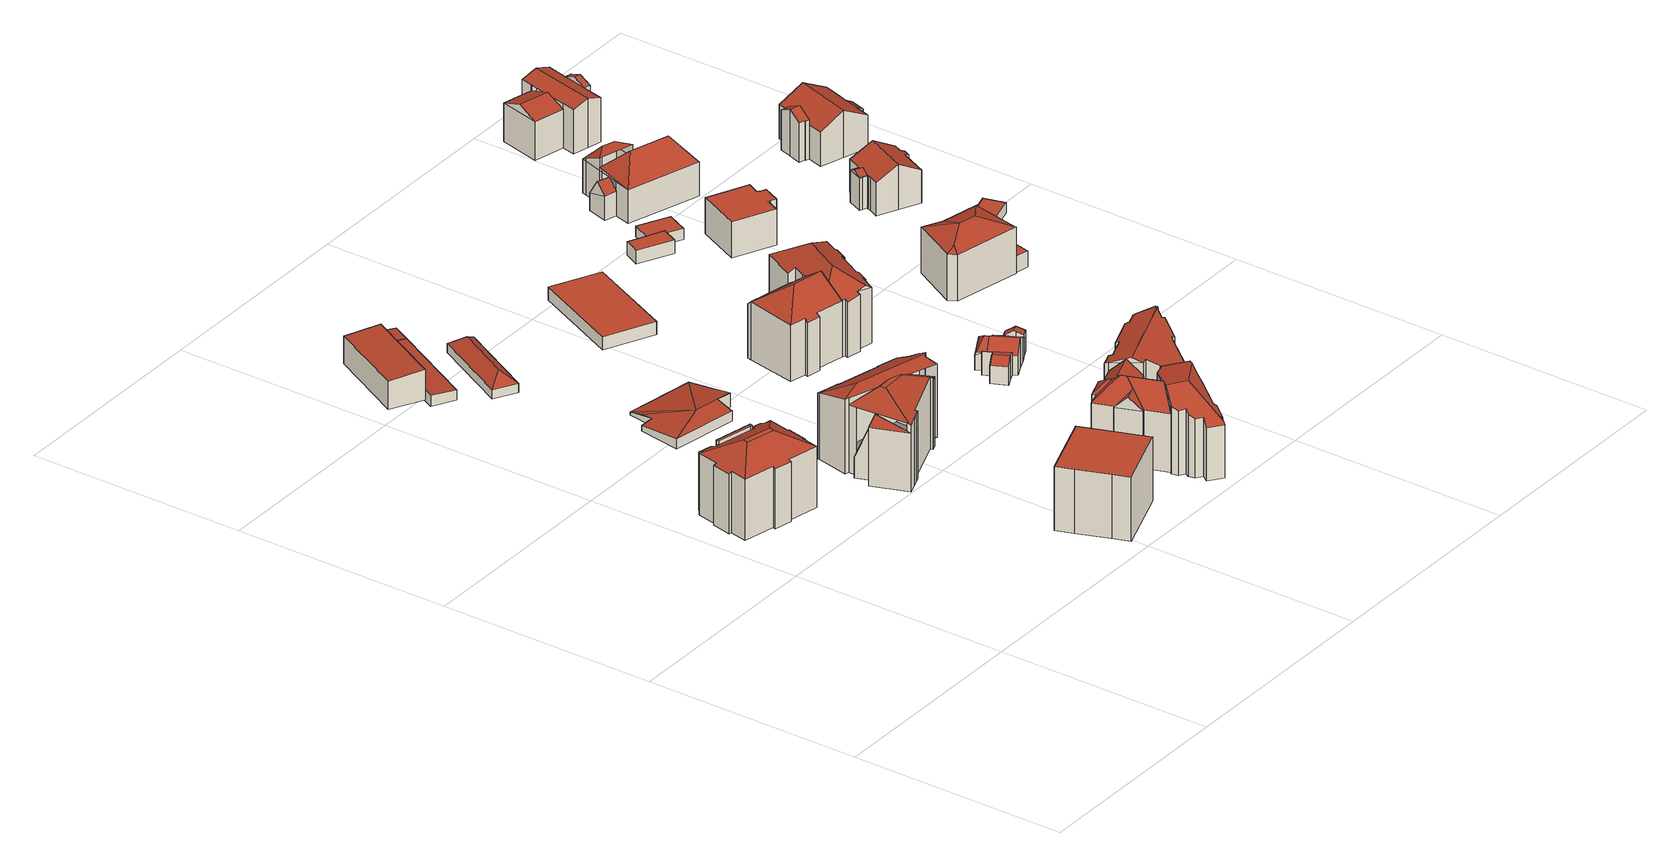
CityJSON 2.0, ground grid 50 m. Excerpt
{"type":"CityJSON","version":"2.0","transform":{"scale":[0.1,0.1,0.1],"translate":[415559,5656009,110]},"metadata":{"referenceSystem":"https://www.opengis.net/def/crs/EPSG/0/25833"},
"CityObjects":{
"building1":{"type":"Building","attributes":{"Gemeindeschluessel":14612000,"Geometrietyp2DReferenz":"3000","function":"31001_9998","roofType":"9999"},"children":["building1-1","building1-2"]},
"building1-1":{"type":"BuildingPart","attributes":{"Dachtyp_tdc":"tdcCutTentRoof","Dachneigung":28.13,"QualitaetDacherkennung":65,"Geometrietyp2DReferenz":"3000","measuredHeight":17.48,"roofType":"9999"},"parents":["building1"],"geometry":[{"type":"MultiSurface","lod":"2","boundaries":[[[0,1,2,3]],[[1,4,5,2]],[[4,6,7,5]],[[6,8,9,7]],[[8,10,11,9]],[[10,12,13,11]],[[12,14,15,13]],[[14,16,17,15]],[[16,18,19,17]],[[18,20,21,19]],[[20,22,23,21]],[[22,24,25,23]],[[24,26,27,25]],[[26,28,29,27]],[[28,30,31,29]],[[30,32,33,31]],[[32,34,35,33]],[[34,36,35]],[[37,38,39,40]],[[38,41,42,39]],[[41,43,44,42]],[[43,45,46,44]],[[45,47,48,46]],[[47,49,50,48]],[[49,51,52,50]],[[51,0,3,52]],[[14,12,10,8,6,4,53,54]],[[24,22,20,18,16,14,54,55]],[[47,45,43,41,38,37,36,34,32,30,28,26,24,55,56]],[[4,1,0,51,49,47,56,53]],[[56,55,54,53]],[[3,2,5,7,9,11,13,15,17,19,21,23,25,27,29,31,33,35,40,39,42,44,46,48,50,52]]],"semantics":{"surfaces":[{"type":"WallSurface"},{"type":"RoofSurface"},{"type":"GroundSurface"}],"values":[0,0,0,0,0,0,0,0,0,0,0,0,0,0,0,0,0,0,0,0,0,0,0,0,0,0,1,1,1,1,1,2]}}]},
"building1-2":{"type":"BuildingPart","attributes":{"Dachtyp_tdc":"tdcPolyFlatRoof","Dachneigung":0,"QualitaetDacherkennung":35,"Geometrietyp2DReferenz":"3000","measuredHeight":15.03,"roofType":"1000"},"parents":["building1"],"geometry":[{"type":"MultiSurface","lod":"2","boundaries":[[[57,58,59,35,36]],[[58,60,61,59]],[[60,62,37,40,61]],[[60,58,57,62]],[[40,35,59,61]]],"semantics":{"surfaces":[{"type":"WallSurface"},{"type":"RoofSurface"},{"type":"GroundSurface"}],"values":[0,0,0,1,2]}}]},
"building2":{"type":"Building","attributes":{"Dachtyp_tdc":"tdcPolyFlatRoof","Gemeindeschluessel":14612000,"Dachneigung":0,"QualitaetDacherkennung":63,"Geometrietyp2DReferenz":"3000","measuredHeight":14.71,"function":"31001_9998","roofType":"1000"},"geometry":[{"type":"Solid","lod":"2","boundaries":[[[[63,64,65,66]],[[64,67,68,65]],[[67,69,70,68]],[[69,71,72,70]],[[71,73,74,72]],[[73,63,66,74]],[[73,71,69,67,64,63]],[[66,65,68,70,72,74]]]],"semantics":{"surfaces":[{"type":"WallSurface"},{"type":"RoofSurface"},{"type":"GroundSurface"}],"values":[[0,0,0,0,0,0,1,2]]}}]},
"building3":{"type":"Building","attributes":{"Dachtyp_tdc":"tdcPolyFlatRoof","Gemeindeschluessel":14612000,"Dachneigung":4.64,"QualitaetDacherkennung":78,"Geometrietyp2DReferenz":"3000","measuredHeight":7.03,"function":"31001_9998","roofType":"2100"},"geometry":[{"type":"Solid","lod":"2","boundaries":[[[[75,76,77,78]],[[76,79,80,77]],[[79,81,82,80]],[[81,75,78,82]],[[81,79,76,75]],[[78,77,80,82]]]],"semantics":{"surfaces":[{"type":"WallSurface"},{"type":"RoofSurface"},{"type":"GroundSurface"}],"values":[[0,0,0,0,1,2]]}}]},
"building4":{"type":"Building","attributes":{"Dachtyp_tdc":"tdcPolyFlatRoof","Gemeindeschluessel":14612000,"Dachneigung":3.49,"QualitaetDacherkennung":84,"Geometrietyp2DReferenz":"3000","measuredHeight":2.61,"function":"31001_9998","roofType":"2100"},"geometry":[{"type":"Solid","lod":"2","boundaries":[[[[83,84,85,86]],[[84,87,88,85]],[[87,89,90,88]],[[89,91,92,90]],[[91,83,86,92]],[[91,89,87,84,83]],[[86,85,88,90,92]]]],"semantics":{"surfaces":[{"type":"WallSurface"},{"type":"RoofSurface"},{"type":"GroundSurface"}],"values":[[0,0,0,0,0,1,2]]}}]},
"building5":{"type":"Building","attributes":{"Gemeindeschluessel":14612000,"Geometrietyp2DReferenz":"3000","function":"31001_9998","roofType":"9999"},"children":["building5-1","building5-2","building5-3"]},
"building5-1":{"type":"BuildingPart","attributes":{"Dachtyp_tdc":"tdcHipAndGableRoof","Dachneigung":25.7,"QualitaetDacherkennung":37,"Geometrietyp2DReferenz":"3000","measuredHeight":17.81,"roofType":"5000"},"parents":["building5"],"geometry":[{"type":"MultiSurface","lod":"2","boundaries":[[[93,94,95,96]],[[94,97,98,95]],[[97,99,100,98]],[[99,101,102,100]],[[101,103,104,102]],[[103,105,106,104]],[[105,107,108,106]],[[107,109,110,108]],[[109,111,112,110]],[[111,113,114,112]],[[113,115,116,114]],[[117,118,119,120,121]],[[118,122,123,119]],[[122,124,125,123]],[[124,126,127,125]],[[126,93,96,127]],[[122,118,128]],[[118,117,129,130,131,132,115,113,111,128]],[[111,109,107,105,103,101,99,97,94,93,126,124,122,128]],[[96,95,98,100,102,104,106,108,110,112,114,116,133,134,135,120,119,123,125,127]]],"semantics":{"surfaces":[{"type":"WallSurface"},{"type":"RoofSurface"},{"type":"GroundSurface"}],"values":[0,0,0,0,0,0,0,0,0,0,0,0,0,0,0,0,1,1,1,2]}}]},
"building5-2":{"type":"BuildingPart","attributes":{"Dachtyp_tdc":"tdcFreeFormRoof","Dachneigung":15.88,"QualitaetDacherkennung":38,"Geometrietyp2DReferenz":"3000","measuredHeight":17.91,"roofType":"5000"},"parents":["building5"],"geometry":[{"type":"MultiSurface","lod":"2","boundaries":[[[136,137,138,139]],[[137,140,141,138]],[[140,142,143,141]],[[142,144,145,143]],[[144,146,147,148,145]],[[149,150,151]],[[149,121,120,150]],[[152,153,154,133,132]],[[153,155,156,154]],[[155,157,158,156]],[[157,159,160,158]],[[159,136,139,160]],[[121,149,161,162,163]],[[164,129,121,163]],[[152,165,166,155,153]],[[161,146,144,142,140,137,136,159,157,155,166,162]],[[165,164,163,162,166]],[[139,138,141,143,145,148,167,168,150,120,135,134,133,154,156,158,160]]],"semantics":{"surfaces":[{"type":"WallSurface"},{"type":"RoofSurface"},{"type":"GroundSurface"}],"values":[0,0,0,0,0,0,0,0,0,0,0,0,1,1,1,1,1,2]}}]},
"building5-3":{"type":"BuildingPart","attributes":{"Dachtyp_tdc":"tdcFreeFormRoof","Dachneigung":67.94,"QualitaetDacherkennung":27,"Geometrietyp2DReferenz":"3000","measuredHeight":16.02,"roofType":"5000"},"parents":["building5"],"geometry":[{"type":"MultiSurface","lod":"2","boundaries":[[[169,170,171,172]],[[170,151,150,171]],[[147,173,174,148]],[[173,169,172,174]],[[175,151,170,169,173,176]],[[173,147,176]],[[147,177,175,176]],[[172,171,150,168,167,148,174]]],"semantics":{"surfaces":[{"type":"WallSurface"},{"type":"RoofSurface"},{"type":"GroundSurface"}],"values":[0,0,0,0,1,1,1,2]}}]},
"building6":{"type":"Building","attributes":{"Dachtyp_tdc":"tdcFreeFormRoof","Gemeindeschluessel":14612000,"Dachneigung":40.48,"QualitaetDacherkennung":8,"Geometrietyp2DReferenz":"3000","measuredHeight":4.56,"function":"31001_9998","roofType":"5000"},"geometry":[{"type":"Solid","lod":"2","boundaries":[[[[178,179,180,181]],[[179,182,183,180]],[[182,184,185,183]],[[184,178,181,185]],[[186,187,184,182]],[[186,182,179]],[[187,186,179,178]],[[187,178,184]],[[181,180,183,185]]]],"semantics":{"surfaces":[{"type":"WallSurface"},{"type":"RoofSurface"},{"type":"GroundSurface"}],"values":[[0,0,0,0,1,1,1,1,2]]}}]},
"building7":{"type":"Building","attributes":{"Dachtyp_tdc":"tdcFreeFormRoof","Gemeindeschluessel":14612000,"Dachneigung":12.09,"QualitaetDacherkennung":21,"Geometrietyp2DReferenz":"3000","measuredHeight":3.13,"function":"31001_9998","roofType":"5000"},"geometry":[{"type":"Solid","lod":"2","boundaries":[[[[188,189,190,191]],[[189,192,193,190]],[[192,194,195,193]],[[194,196,197,195]],[[196,198,199,197]],[[198,200,201,199]],[[200,202,203,201]],[[204,205,198,196,194]],[[189,188,206,204,194,192]],[[202,204,206]],[[200,204,202]],[[204,200,205]],[[200,198,205]],[[188,202,206]],[[203,191,190,193,195,197,199,201]],[[202,188,191,203]]]],"semantics":{"surfaces":[{"type":"WallSurface"},{"type":"RoofSurface"},{"type":"GroundSurface"}],"values":[[0,0,0,0,0,0,0,1,1,1,1,1,0,0,2,0]]}}]},
"building8":{"type":"Building","attributes":{"Dachtyp_tdc":"tdcPolyFlatRoof","Gemeindeschluessel":14612000,"Dachneigung":4.86,"QualitaetDacherkennung":59,"Geometrietyp2DReferenz":"3000","measuredHeight":2.76,"function":"31001_9998","roofType":"2100"},"geometry":[{"type":"Solid","lod":"2","boundaries":[[[[89,207,88,90]],[[207,208,209,88]],[[208,210,211,209]],[[210,89,90,211]],[[210,208,207,89]],[[90,88,209,211]]]],"semantics":{"surfaces":[{"type":"WallSurface"},{"type":"RoofSurface"},{"type":"GroundSurface"}],"values":[[0,0,0,0,1,2]]}}]},
"building9":{"type":"Building","attributes":{"Dachtyp_tdc":"tdcFreeFormRoof","Gemeindeschluessel":14612000,"Dachneigung":43.49,"QualitaetDacherkennung":19,"Geometrietyp2DReferenz":"3000","measuredHeight":17.95,"function":"31001_9998","roofType":"5000"},"geometry":[{"type":"Solid","lod":"2","boundaries":[[[[212,213,214,215]],[[213,216,217,214]],[[216,218,219,217]],[[218,220,221,219]],[[220,222,223,221]],[[222,224,225,223]],[[224,226,227,225]],[[226,228,229,227]],[[228,230,231,229]],[[230,232,233,231]],[[232,234,235,233]],[[234,236,237,235]],[[236,238,239,237]],[[238,212,215,239]],[[240,241,242,243,244,238,236]],[[245,240,236,234]],[[245,234,232]],[[246,241,240,245,232,230]],[[247,248,249,246,230,228]],[[247,228,226]],[[248,247,226,224]],[[249,248,224,222]],[[250,242,241,246,249,222,220]],[[251,250,220,218]],[[251,218,216]],[[243,242,250,251,216,213]],[[244,243,213,212]],[[244,212,238]],[[215,214,217,219,221,223,225,227,229,231,233,235,237,239]]]],"semantics":{"surfaces":[{"type":"WallSurface"},{"type":"RoofSurface"},{"type":"GroundSurface"}],"values":[[0,0,0,0,0,0,0,0,0,0,0,0,0,0,1,1,0,1,1,1,1,1,1,1,0,1,1,0,2]]}}]},
"building10":{"type":"Building","attributes":{"Dachtyp_tdc":"tdcFreeFormRoof","Gemeindeschluessel":14612000,"Dachneigung":11.47,"QualitaetDacherkennung":17,"Geometrietyp2DReferenz":"3000","measuredHeight":18.25,"function":"31001_9998","roofType":"5000"},"geometry":[{"type":"Solid","lod":"2","boundaries":[[[[252,253,254,255]],[[253,256,257,254]],[[256,258,259,257]],[[258,260,261,259]],[[260,262,263,261]],[[262,264,265,263]],[[264,266,267,265]],[[266,268,269,267]],[[268,270,271,269]],[[270,272,273,271]],[[272,274,275,273]],[[274,276,277,275]],[[276,278,279,277]],[[278,280,281,279]],[[280,282,283,281]],[[282,284,285,283]],[[284,286,287,285]],[[286,252,255,287]],[[276,274,272,270,268,288,289,290,278]],[[288,266,264,262,291,289]],[[280,290,289,291,260,258,256,253,252,286,284,282]],[[268,266,288]],[[280,278,290]],[[262,260,291]],[[255,254,257,259,261,263,265,267,269,271,273,275,277,279,281,283,285,287]]]],"semantics":{"surfaces":[{"type":"WallSurface"},{"type":"RoofSurface"},{"type":"GroundSurface"}],"values":[[0,0,0,0,0,0,0,0,0,0,0,0,0,0,0,0,0,0,1,1,1,0,0,0,2]]}}]},
"building11":{"type":"Building","attributes":{"Gemeindeschluessel":14612000,"Geometrietyp2DReferenz":"3000","function":"31001_9998","roofType":"9999"},"children":["building11-1","building11-2"]},
"building11-1":{"type":"BuildingPart","attributes":{"Dachtyp_tdc":"tdcHipAndGableRoof","Dachneigung":34.66,"QualitaetDacherkennung":76,"Geometrietyp2DReferenz":"3000","measuredHeight":17.18,"roofType":"5000"},"parents":["building11"],"geometry":[{"type":"MultiSurface","lod":"2","boundaries":[[[292,293,294,295]],[[293,296,297,294]],[[296,298,299,297]],[[298,300,301,299]],[[300,302,303,301]],[[302,304,305,303]],[[304,306,307,305]],[[308,309,310,311]],[[309,292,295,310]],[[306,304,312]],[[304,302,300,298,296,293,292,312]],[[292,309,308,306,312]],[[295,294,297,299,301,303,305,307,311,310]]],"semantics":{"surfaces":[{"type":"WallSurface"},{"type":"RoofSurface"},{"type":"GroundSurface"}],"values":[0,0,0,0,0,0,0,0,0,1,1,1,2]}}]},
"building11-2":{"type":"BuildingPart","attributes":{"Dachtyp_tdc":"tdcPolyFlatRoof","Dachneigung":49.04,"QualitaetDacherkennung":37,"Geometrietyp2DReferenz":"3000","measuredHeight":13.51,"roofType":"2100"},"parents":["building11"],"geometry":[{"type":"MultiSurface","lod":"2","boundaries":[[[313,314,315,307,306]],[[314,316,317,315]],[[316,318,319,317]],[[318,320,321,319]],[[320,322,323,321]],[[322,324,308,311,323]],[[322,320,318,316,314,313,324]],[[311,307,315,317,319,321,323]]],"semantics":{"surfaces":[{"type":"WallSurface"},{"type":"RoofSurface"},{"type":"GroundSurface"}],"values":[0,0,0,0,0,0,1,2]}}]},
"building12":{"type":"Building","attributes":{"Dachtyp_tdc":"tdcFreeFormRoof","Gemeindeschluessel":14612000,"Dachneigung":19.96,"QualitaetDacherkennung":12,"Geometrietyp2DReferenz":"3000","measuredHeight":17.32,"function":"31001_9998","roofType":"5000"},"geometry":[{"type":"Solid","lod":"2","boundaries":[[[[325,326,327,328]],[[326,329,330,327]],[[329,331,332,330]],[[331,333,334,332]],[[333,335,336,334]],[[335,337,338,336]],[[337,339,340,338]],[[339,341,342,340]],[[341,343,344,342]],[[343,345,346,344]],[[345,347,348,346]],[[347,349,350,348]],[[349,351,352,350]],[[351,353,354,352]],[[353,355,356,354]],[[355,357,358,356]],[[357,359,360,358]],[[359,361,362,360]],[[361,363,364,362]],[[363,365,366,364]],[[365,367,368,366]],[[367,369,370,368]],[[369,371,372,370]],[[371,373,374,372]],[[373,375,376,374]],[[375,377,378,376]],[[377,379,380,378]],[[379,381,382,380]],[[381,325,328,382]],[[363,361,359,357,355,353,351,349,347,345,343,341,339,337,335,333,331,383]],[[325,381,379,377,375,373,371,369,367,365,363,383,329,326]],[[331,329,383]],[[328,327,330,332,334,336,338,340,342,344,346,348,350,352,354,356,358,360,362,364,366,368,370,372,374,376,378,380,382]]]],"semantics":{"surfaces":[{"type":"WallSurface"},{"type":"RoofSurface"},{"type":"GroundSurface"}],"values":[[0,0,0,0,0,0,0,0,0,0,0,0,0,0,0,0,0,0,0,0,0,0,0,0,0,0,0,0,0,1,1,0,2]]}}]},
"building13":{"type":"Building","attributes":{"Dachtyp_tdc":"tdcPolyFlatRoof","Gemeindeschluessel":14612000,"Dachneigung":0,"QualitaetDacherkennung":0,"Geometrietyp2DReferenz":"3000","BezugspunktDach":"2000","measuredHeight":3,"function":"31001_9998"},"geometry":[{"type":"MultiSurface","lod":"2","boundaries":[[[384,385,386,387]],[[387,386,388,389]],[[386,385,390,388]],[[385,384,391,390]],[[384,387,389,391]],[[389,388,390,391]]],"semantics":{"surfaces":[{"type":"RoofSurface"},{"type":"WallSurface"},{"type":"GroundSurface"}],"values":[0,1,1,1,1,2]}}]},
"building14":{"type":"Building","attributes":{"Gemeindeschluessel":14612000,"Geometrietyp2DReferenz":"3000","function":"31001_9998","roofType":"9999"},"children":["building14-1","building14-2","building14-3","building14-4"]},
"building14-1":{"type":"BuildingPart","attributes":{"Dachtyp_tdc":"tdcGableRoof","Dachneigung":33.92,"QualitaetDacherkennung":51,"Geometrietyp2DReferenz":"3000","measuredHeight":5.59,"roofType":"3100"},"parents":["building14"],"geometry":[{"type":"MultiSurface","lod":"2","boundaries":[[[392,393,394,395,396]],[[393,397,398,394]],[[397,399,400,398]],[[399,401,402,400]],[[401,403,404,402]],[[403,405,406,404]],[[405,407,408,409,406]],[[401,399,397,393]],[[393,392,410,407,405,403,401]],[[409,411,395,394,398,400,402,404,406]]],"semantics":{"surfaces":[{"type":"WallSurface"},{"type":"RoofSurface"},{"type":"GroundSurface"}],"values":[0,0,0,0,0,0,0,1,1,2]}}]},
"building14-2":{"type":"BuildingPart","attributes":{"Dachtyp_tdc":"tdcGableRoof","Dachneigung":28.57,"QualitaetDacherkennung":24,"Geometrietyp2DReferenz":"3000","measuredHeight":6.96,"roofType":"3100"},"parents":["building14"],"geometry":[{"type":"MultiSurface","lod":"2","boundaries":[[[412,413,414,415]],[[413,416,414]],[[417,418,419,420]],[[418,421,422,419]],[[421,423,424,422]],[[423,396,395,424]],[[425,426,427,428,429]],[[426,412,415,427]],[[430,431,396,423,421]],[[421,418,417,432,433,413,412,426,425,430]],[[415,414,434,420,419,422,424,395,411,435,428,427]]],"semantics":{"surfaces":[{"type":"WallSurface"},{"type":"RoofSurface"},{"type":"GroundSurface"}],"values":[0,0,0,0,0,0,0,0,1,1,2]}}]},
"building14-3":{"type":"BuildingPart","attributes":{"Dachtyp_tdc":"tdcGableRoof","Dachneigung":32.47,"QualitaetDacherkennung":53,"Geometrietyp2DReferenz":"3000","measuredHeight":5.59,"roofType":"3100"},"parents":["building14"],"geometry":[{"type":"MultiSurface","lod":"2","boundaries":[[[416,436,437,414]],[[436,438,439,437]],[[438,440,441,439]],[[440,442,443,441]],[[442,444,417,420,443]],[[440,438,436,416,433,445]],[[445,444,442,440]],[[434,414,437,439,441,443,420]]],"semantics":{"surfaces":[{"type":"WallSurface"},{"type":"RoofSurface"},{"type":"GroundSurface"}],"values":[0,0,0,0,0,1,1,2]}}]},
"building14-4":{"type":"BuildingPart","attributes":{"Dachtyp_tdc":"tdcFreeFormRoof","Dachneigung":58.75,"QualitaetDacherkennung":39,"Geometrietyp2DReferenz":"3000","measuredHeight":6.49,"roofType":"5000"},"parents":["building14"],"geometry":[{"type":"MultiSurface","lod":"2","boundaries":[[[446,447,448,449]],[[447,429,428,448]],[[408,450,451,409]],[[450,446,449,451]],[[452,453,447,446]],[[453,452,450,408,454,455,456]],[[429,447,453,456]],[[446,450,452]],[[449,448,428,435,411,409,451]]],"semantics":{"surfaces":[{"type":"WallSurface"},{"type":"RoofSurface"},{"type":"GroundSurface"}],"values":[0,0,0,0,1,1,1,0,2]}}]},
"building15":{"type":"Building","attributes":{"Dachtyp_tdc":"tdcFreeFormRoof","Gemeindeschluessel":14612000,"Dachneigung":34.65,"QualitaetDacherkennung":76,"Geometrietyp2DReferenz":"3000","measuredHeight":17.16,"function":"31001_9998","roofType":"5000"},"geometry":[{"type":"Solid","lod":"2","boundaries":[[[[293,457,310,294]],[[457,458,459,310]],[[458,460,461,459]],[[460,462,463,461]],[[462,464,465,463]],[[464,466,467,465]],[[466,468,469,467]],[[468,470,471,469]],[[470,472,473,471]],[[472,474,475,473]],[[474,476,477,475]],[[476,478,479,477]],[[478,480,481,479]],[[480,482,483,481]],[[482,484,485,483]],[[484,486,487,485]],[[486,488,489,487]],[[488,490,491,489]],[[490,293,294,491]],[[492,493,464,462]],[[494,293,490,488,486,484,495,496]],[[496,492,462,460,458,457,494]],[[474,472,470,468,466,493,492,496,495,482,480,478,476]],[[457,293,494]],[[484,482,495]],[[466,464,493]],[[294,310,459,461,463,465,467,469,471,473,475,477,479,481,483,485,487,489,491]]]],"semantics":{"surfaces":[{"type":"WallSurface"},{"type":"RoofSurface"},{"type":"GroundSurface"}],"values":[[0,0,0,0,0,0,0,0,0,0,0,0,0,0,0,0,0,0,0,1,1,1,1,0,0,0,2]]}}]},
"building16":{"type":"Building","attributes":{"Dachtyp_tdc":"tdcPolyFlatRoof","Gemeindeschluessel":14612000,"Dachneigung":0,"QualitaetDacherkennung":66,"Geometrietyp2DReferenz":"3000","measuredHeight":3.09,"function":"31001_9998","roofType":"1000"},"geometry":[{"type":"Solid","lod":"2","boundaries":[[[[497,498,499,500]],[[498,501,502,499]],[[501,503,504,502]],[[503,505,506,504]],[[505,497,500,506]],[[505,503,501,498,497]],[[500,499,502,504,506]]]],"semantics":{"surfaces":[{"type":"WallSurface"},{"type":"RoofSurface"},{"type":"GroundSurface"}],"values":[[0,0,0,0,0,1,2]]}}]},
"building17":{"type":"Building","attributes":{"Dachtyp_tdc":"tdcPolyFlatRoof","Gemeindeschluessel":14612000,"Dachneigung":0,"QualitaetDacherkennung":71,"Geometrietyp2DReferenz":"3000","measuredHeight":2.54,"function":"31001_9998","roofType":"1000"},"geometry":[{"type":"Solid","lod":"2","boundaries":[[[[507,508,509,510]],[[508,511,512,509]],[[511,513,514,512]],[[513,515,516,514]],[[515,507,510,516]],[[515,513,511,508,507]],[[510,509,512,514,516]]]],"semantics":{"surfaces":[{"type":"WallSurface"},{"type":"RoofSurface"},{"type":"GroundSurface"}],"values":[[0,0,0,0,0,1,2]]}}]},
"building18":{"type":"Building","attributes":{"Dachtyp_tdc":"tdcPolyFlatRoof","Gemeindeschluessel":14612000,"Dachneigung":0,"QualitaetDacherkennung":85,"Geometrietyp2DReferenz":"3000","measuredHeight":8.27,"function":"31001_9998","roofType":"1000"},"geometry":[{"type":"Solid","lod":"2","boundaries":[[[[517,518,519,520]],[[518,521,522,519]],[[521,523,524,522]],[[523,525,526,524]],[[525,527,528,526]],[[527,529,530,528]],[[529,531,532,530]],[[531,533,534,532]],[[533,535,536,534]],[[535,537,538,536]],[[537,539,540,538]],[[539,541,542,540]],[[541,543,544,542]],[[543,517,520,544]],[[543,541,539,537,535,533,531,529,527,525,523,521,518,517]],[[520,519,522,524,526,528,530,532,534,536,538,540,542,544]]]],"semantics":{"surfaces":[{"type":"WallSurface"},{"type":"RoofSurface"},{"type":"GroundSurface"}],"values":[[0,0,0,0,0,0,0,0,0,0,0,0,0,0,1,2]]}}]},
"building19":{"type":"Building","attributes":{"Dachtyp_tdc":"tdcFreeFormRoof","Gemeindeschluessel":14612000,"Dachneigung":23.23,"QualitaetDacherkennung":91,"Geometrietyp2DReferenz":"3000","measuredHeight":13.12,"function":"31001_9998","roofType":"5000"},"geometry":[{"type":"Solid","lod":"2","boundaries":[[[[545,546,547,548]],[[546,549,550,547]],[[549,551,552,550]],[[551,553,554,552]],[[553,555,556,554]],[[555,557,558,556]],[[557,559,560,558]],[[559,545,548,560]],[[561,562,563,564,565,559,557]],[[561,557,555]],[[566,562,561,555,553]],[[566,553,551]],[[563,562,566,551,549]],[[564,563,549,546]],[[565,564,546,545]],[[565,545,559]],[[548,547,550,552,554,556,558,560]]]],"semantics":{"surfaces":[{"type":"WallSurface"},{"type":"RoofSurface"},{"type":"GroundSurface"}],"values":[[0,0,0,0,0,0,0,0,1,1,1,1,1,1,1,1,2]]}}]},
"building20":{"type":"Building","attributes":{"Gemeindeschluessel":14612000,"Geometrietyp2DReferenz":"3000","function":"31001_9998","roofType":"9999"},"children":["building20-1","building20-2","building20-3"]},
"building20-1":{"type":"BuildingPart","attributes":{"Dachtyp_tdc":"tdcGableRoof","Dachneigung":56.67,"QualitaetDacherkennung":15,"Geometrietyp2DReferenz":"3000","measuredHeight":7.83,"roofType":"3100"},"parents":["building20"],"geometry":[{"type":"MultiSurface","lod":"2","boundaries":[[[567,568,569,570]],[[571,572,573,574]],[[572,567,570,573]],[[567,572,575]],[[568,567,575,576,577]],[[572,571,578,576,575]],[[570,569,574,573]]],"semantics":{"surfaces":[{"type":"WallSurface"},{"type":"RoofSurface"},{"type":"GroundSurface"}],"values":[0,0,0,0,1,1,2]}}]},
"building20-2":{"type":"BuildingPart","attributes":{"Dachtyp_tdc":"tdcHipRoof","Dachneigung":48.45,"QualitaetDacherkennung":58,"Geometrietyp2DReferenz":"3000","measuredHeight":13.05,"roofType":"3200"},"parents":["building20"],"geometry":[{"type":"MultiSurface","lod":"2","boundaries":[[[579,580,574,581]],[[580,571,574]],[[582,569,568]],[[582,583,584,569]],[[585,586,587,588]],[[586,589,590,587]],[[589,579,581,590]],[[591,579,592,593,594]],[[589,595,596]],[[579,589,596,592]],[[597,593,592,596,595]],[[585,598,597,595,586]],[[582,594,593,599,583]],[[586,595,589]],[[580,591,594,582,577,578]],[[579,591,580]],[[581,574,569,584,588,587,590]]],"semantics":{"surfaces":[{"type":"WallSurface"},{"type":"RoofSurface"},{"type":"GroundSurface"}],"values":[0,0,0,0,0,0,0,1,1,1,1,0,0,0,0,0,2]}}]},
"building20-3":{"type":"BuildingPart","attributes":{"Dachtyp_tdc":"tdcHipRoof","Dachneigung":48.8,"QualitaetDacherkennung":35,"Geometrietyp2DReferenz":"3000","measuredHeight":11.24,"roofType":"3200"},"parents":["building20"],"geometry":[{"type":"MultiSurface","lod":"2","boundaries":[[[600,601,602,603]],[[599,593,603,604,605]],[[605,604,606]],[[607,600,597,598]],[[588,584,608,609,610,611]],[[599,605,608,584,583]],[[605,606,609,608]],[[606,612,610,609]],[[612,607,611,610]],[[607,598,585,588,611]],[[600,607,601]],[[606,604,603,602]],[[607,612,606,602,601]]],"semantics":{"surfaces":[{"type":"RoofSurface"},{"type":"WallSurface"},{"type":"GroundSurface"}],"values":[0,1,1,1,2,1,1,1,1,1,0,0,0]}}]},
"building21":{"type":"Building","attributes":{"Dachtyp_tdc":"tdcPolyFlatRoof","Gemeindeschluessel":14612000,"Dachneigung":0,"QualitaetDacherkennung":83,"Geometrietyp2DReferenz":"3000","measuredHeight":3.77,"function":"31001_9998","roofType":"1000"},"geometry":[{"type":"Solid","lod":"2","boundaries":[[[[613,614,615,554]],[[614,616,617,615]],[[614,613,618,616]],[[617,556,554,615]],[[616,618,556,617]],[[618,613,554,556]]]],"semantics":{"surfaces":[{"type":"WallSurface"},{"type":"RoofSurface"},{"type":"GroundSurface"}],"values":[[0,0,1,2,0,0]]}}]},
"building22":{"type":"Building","attributes":{"Dachtyp_tdc":"tdcPolyFlatRoof","Gemeindeschluessel":14612000,"Dachneigung":0,"QualitaetDacherkennung":60,"Geometrietyp2DReferenz":"3000","measuredHeight":2.37,"function":"31001_9998","roofType":"1000"},"geometry":[{"type":"Solid","lod":"2","boundaries":[[[[619,620,621,622]],[[620,623,624,621]],[[623,625,626,624]],[[625,619,622,626]],[[625,623,620,619]],[[622,621,624,626]]]],"semantics":{"surfaces":[{"type":"WallSurface"},{"type":"RoofSurface"},{"type":"GroundSurface"}],"values":[[0,0,0,0,1,2]]}}]},
"building23":{"type":"Building","attributes":{"Gemeindeschluessel":14612000,"Geometrietyp2DReferenz":"3000","function":"31001_9998","roofType":"9999"},"children":["building23-1","building23-2"]},
"building23-1":{"type":"BuildingPart","attributes":{"Dachtyp_tdc":"tdcGableRoof","Dachneigung":28.28,"QualitaetDacherkennung":86,"Geometrietyp2DReferenz":"3000","measuredHeight":10.33,"roofType":"3100"},"parents":["building23"],"geometry":[{"type":"MultiSurface","lod":"2","boundaries":[[[627,628,629,630]],[[628,631,632,629]],[[633,634,635,636,637]],[[634,638,639,635]],[[638,640,641,639]],[[640,642,643,641]],[[642,644,645,643]],[[644,646,647,645]],[[646,648,649,647]],[[648,650,651,649]],[[650,652,653,651]],[[652,654,655,653]],[[654,656,657,655]],[[656,658,659,657]],[[658,660,661,659]],[[660,627,630,661]],[[656,654,652,650,648,646,644,642,640,638]],[[638,634,633,662,663,628,627,660,658,656]],[[630,629,636,635,639,641,643,645,647,649,651,653,655,657,659,661]]],"semantics":{"surfaces":[{"type":"WallSurface"},{"type":"RoofSurface"},{"type":"GroundSurface"}],"values":[0,0,0,0,0,0,0,0,0,0,0,0,0,0,0,0,1,1,2]}}]},
"building23-2":{"type":"BuildingPart","attributes":{"Dachtyp_tdc":"tdcGableRoof","Dachneigung":29.38,"QualitaetDacherkennung":80,"Geometrietyp2DReferenz":"3000","measuredHeight":8.39,"roofType":"3100"},"parents":["building23"],"geometry":[{"type":"MultiSurface","lod":"2","boundaries":[[[664,637,636,665]],[[632,666,667,629]],[[666,668,669,667]],[[668,664,665,669]],[[670,671,672,631,663,673]],[[664,670,673,662,637]],[[632,631,672,666]],[[666,672,671,668]],[[668,671,670,664]],[[665,636,629,667,669]]],"semantics":{"surfaces":[{"type":"WallSurface"},{"type":"RoofSurface"},{"type":"GroundSurface"}],"values":[0,0,0,0,1,1,0,0,0,2]}}]},
"building24":{"type":"Building","attributes":{"Gemeindeschluessel":14612000,"Geometrietyp2DReferenz":"3000","function":"31001_9998","roofType":"9999"},"children":["building24-1","building24-2","building24-3"]},
"building24-1":{"type":"BuildingPart","attributes":{"Dachtyp_tdc":"tdcGableRoof","Dachneigung":17.96,"QualitaetDacherkennung":79,"Geometrietyp2DReferenz":"3000","measuredHeight":11.45,"roofType":"3100"},"parents":["building24"],"geometry":[{"type":"MultiSurface","lod":"2","boundaries":[[[674,675,676,677,678]],[[675,679,680,676]],[[679,681,682,680]],[[681,683,684,682]],[[683,685,686,684]],[[687,688,689,690]],[[687,691,692,688]],[[691,693,694,692]],[[693,695,696,694]],[[695,697,696]],[[691,687,690,698,685,683,681]],[[681,679,675,674,699,700,695,693,691]],[[677,676,680,682,684,686,689,688,692,694,696]]],"semantics":{"surfaces":[{"type":"WallSurface"},{"type":"RoofSurface"},{"type":"GroundSurface"}],"values":[0,0,0,0,0,0,0,0,0,0,1,1,2]}}]},
"building24-2":{"type":"BuildingPart","attributes":{"Dachtyp_tdc":"tdcGableRoof","Dachneigung":22.23,"QualitaetDacherkennung":79,"Geometrietyp2DReferenz":"3000","measuredHeight":11.51,"roofType":"3100"},"parents":["building24"],"geometry":[{"type":"MultiSurface","lod":"2","boundaries":[[[701,702,703,686,685]],[[702,704,705,703]],[[704,690,689,705]],[[704,702,706]],[[701,707,690,708]],[[702,701,708,706]],[[690,704,706,708]],[[686,703,705,689]]],"semantics":{"surfaces":[{"type":"WallSurface"},{"type":"RoofSurface"},{"type":"GroundSurface"}],"values":[0,0,0,0,0,1,1,2]}}]},
"building24-3":{"type":"BuildingPart","attributes":{"Dachtyp_tdc":"tdcGableRoof","Dachneigung":20.31,"QualitaetDacherkennung":73,"Geometrietyp2DReferenz":"3000","measuredHeight":10.76,"roofType":"3100"},"parents":["building24"],"geometry":[{"type":"MultiSurface","lod":"2","boundaries":[[[697,709,710,696]],[[709,711,712,710]],[[711,678,677,712]],[[711,709,713]],[[709,697,700,714,713]],[[678,711,713,714,699]],[[696,710,712,677]]],"semantics":{"surfaces":[{"type":"WallSurface"},{"type":"RoofSurface"},{"type":"GroundSurface"}],"values":[0,0,0,0,1,1,2]}}]},
"building25":{"type":"Building","attributes":{"Gemeindeschluessel":14612000,"Geometrietyp2DReferenz":"3000","function":"31001_9998","roofType":"9999"},"children":["building25-1","building25-2","building25-3"]},
"building25-1":{"type":"BuildingPart","attributes":{"Dachtyp_tdc":"tdcGableRoof","Dachneigung":29.11,"QualitaetDacherkennung":79,"Geometrietyp2DReferenz":"3000","measuredHeight":10.85,"roofType":"3100"},"parents":["building25"],"geometry":[{"type":"MultiSurface","lod":"2","boundaries":[[[715,716,717,718]],[[716,719,720,717]],[[719,721,722,720]],[[721,723,724,725,722]],[[726,727,728,729,730]],[[727,715,718,728]],[[731,732,723,721,719]],[[719,716,715,727,726,731]],[[718,717,720,722,725,733,734,729,728]]],"semantics":{"surfaces":[{"type":"WallSurface"},{"type":"RoofSurface"},{"type":"GroundSurface"}],"values":[0,0,0,0,0,0,1,1,2]}}]},
"building25-2":{"type":"BuildingPart","attributes":{"Dachtyp_tdc":"tdcPolyFlatRoof","Dachneigung":28.66,"QualitaetDacherkennung":40,"Geometrietyp2DReferenz":"3000","measuredHeight":7.6,"roofType":"2100"},"parents":["building25"],"geometry":[{"type":"MultiSurface","lod":"2","boundaries":[[[735,736,737,738]],[[736,739,740,737]],[[739,741,742,740]],[[741,739,736,735]],[[738,737,740,742]]],"semantics":{"surfaces":[{"type":"WallSurface"},{"type":"RoofSurface"},{"type":"GroundSurface"}],"values":[0,0,0,1,2]}}]},
"building25-3":{"type":"BuildingPart","attributes":{"Dachtyp_tdc":"tdcGableRoof","Dachneigung":28.72,"QualitaetDacherkennung":60,"Geometrietyp2DReferenz":"3000","measuredHeight":10.84,"roofType":"3100"},"parents":["building25"],"geometry":[{"type":"MultiSurface","lod":"2","boundaries":[[[724,743,744,725]],[[743,745,746,744]],[[745,747,748,746]],[[747,749,750,748]],[[749,751,752,750]],[[751,753,754,752]],[[753,735,738,754]],[[741,755,756,742]],[[755,757,758,756]],[[757,759,760,758]],[[759,730,729,760]],[[757,755,741,735,753,751,749]],[[749,747,745,743,724,761,762,730,759,757]],[[733,725,744,746,748,750,752,754,738,742,756,758,760,729,734]]],"semantics":{"surfaces":[{"type":"WallSurface"},{"type":"RoofSurface"},{"type":"GroundSurface"}],"values":[0,0,0,0,0,0,0,0,0,0,0,1,1,2]}}]}
},
"vertices":[
[206,625,176],[200,626,179],[200,626,38],[206,625,38],[191,586,179],[191,586,38],[119,601,179],[119,601,38],[118,596,176],[118,596,38],[77,605,176],[77,605,38],[78,611,179],[78,611,38],[5,627,180],[5,627,38],[14,667,180],[14,667,38],[7,668,176],[7,668,38],[17,713,176],[17,713,38],[23,711,179],[23,711,38],[33,759,180],[33,759,38],[45,757,179],[45,757,38],[48,771,172],[48,771,38],[79,764,172],[79,764,38],[76,749,180],[76,749,38],[83,748,180],[83,748,38],[83,748,179],[171,729,179],[178,728,179],[178,728,38],[171,729,38],[181,743,171],[181,743,38],[210,737,171],[210,737,38],[206,722,179],[206,722,38],[219,719,179],[219,719,38],[209,671,179],[209,671,38],[215,670,176],[215,670,38],[146,659,213],[78,674,213],[81,685,213],[149,670,213],
[83,748,188],[84,754,188],[84,754,38],[173,735,188],[173,735,38],[171,729,188],
[435,42,185],[408,113,185],[408,113,37],[435,42,37],[394,152,185],[394,152,37],[546,208,185],[546,208,37],[601,60,185],[601,60,37],[449,4,185],[449,4,37],
[79,1460,107],[7,1498,101],[7,1498,37],[79,1460,37],[99,1672,101],[99,1672,37],[171,1634,107],[171,1634,37],
[67,1438,61],[79,1460,61],[79,1460,35],[67,1438,35],[171,1634,61],[171,1634,35],[222,1607,58],[222,1607,35],[118,1411,58],[118,1411,35],
[374,691,186],[402,685,186],[402,685,35],[374,691,35],[401,681,188],[401,681,35],[505,660,185],[505,660,35],[506,664,183],[506,664,35],[557,653,182],[557,653,35],[556,620,198],[556,620,35],[571,608,201],[571,608,35],[570,591,210],[570,591,35],[561,585,214],[561,585,35],[554,581,212],[554,581,35],[554,552,205],[554,552,35],[342,616,207],[333,618,207],[333,618,35],[342,616,35],[342,616,191],[349,692,189],[349,692,35],[349,696,187],[349,696,35],[363,693,187],[363,693,35],[390,629,214],[410,595,206],[441,586,206],[468,578,206],[483,574,206],[483,574,35],[468,578,35],[441,586,35],
[510,537,201],[399,495,194],[399,495,35],[510,537,35],[401,490,192],[401,490,35],[393,487,192],[393,487,35],[380,482,191],[380,482,35],[353,472,189],[353,472,170],[353,472,35],[343,598,191],[343,598,35],[343,598,84],[483,574,209],[524,536,196],[524,536,35],[515,532,199],[515,532,35],[512,531,199],[512,531,35],[512,532,199],[512,532,35],[353,478,191],[405,571,215],[404,583,215],[441,586,214],[468,578,213],[468,575,213],[353,478,35],[346,562,35],
[343,561,170],[331,594,84],[331,594,35],[343,561,35],[323,554,170],[323,554,35],[346,562,170],[337,548,196],[353,478,170],
[159,1353,58],[253,1530,58],[253,1530,37],[159,1353,37],[304,1502,58],[304,1502,37],[210,1326,58],[210,1326,37],[265,1490,82],[198,1365,82],
[443,977,43],[410,983,43],[410,983,11],[443,977,11],[402,942,34],[402,942,11],[250,969,34],[250,969,11],[267,1066,24],[267,1066,11],[294,1061,28],[294,1061,11],[304,1121,18],[304,1121,11],[464,1093,18],[464,1093,11],[352,994,43],[299,1089,25],[444,978,43],
[171,1634,63],[192,1674,63],[192,1674,35],[243,1647,58],[243,1647,35],
[716,99,168],[697,151,168],[697,151,33],[716,99,33],[692,149,168],[692,149,33],[671,205,168],[671,205,33],[675,206,168],[675,206,33],[659,251,168],[659,251,33],[690,262,168],[690,262,33],[687,270,168],[687,270,33],[735,288,168],[735,288,33],[739,280,168],[739,280,33],[779,295,168],[779,295,33],[805,228,168],[805,228,33],[774,215,168],[774,215,33],[786,182,168],[786,182,33],[727,237,202],[720,222,213],[724,212,213],[725,212,212],[751,141,212],[792,261,202],[714,225,209],[721,255,192],[724,247,193],[714,226,209],[713,189,196],[681,177,196],
[725,63,175],[731,72,182],[731,72,32],[725,63,32],[718,80,181],[718,80,32],[713,94,187],[713,94,32],[716,99,191],[716,99,32],[786,182,200],[786,182,32],[821,195,194],[821,195,32],[869,162,194],[869,162,32],[839,119,190],[839,119,32],[829,104,186],[829,104,32],[792,49,173],[792,49,32],[798,45,167],[798,45,32],[777,15,159],[777,15,32],[774,17,162],[774,17,32],[762,0,155],[762,0,32],[732,22,155],[732,22,32],[743,38,168],[743,38,32],[728,48,168],[728,48,32],[860,149,197],[780,100,214],[767,7,160],[740,127,214],
[707,944,208],[695,884,166],[695,884,36],[707,944,36],[628,898,166],[628,898,36],[627,890,160],[627,890,36],[595,896,160],[595,896,36],[597,904,166],[597,904,36],[559,912,166],[559,912,36],[582,1025,170],[582,1025,36],[687,1003,170],[718,997,170],[718,997,36],[687,1003,36],[634,959,208],
[582,1025,171],[584,1035,160],[584,1035,36],[604,1031,159],[604,1031,36],[614,1029,159],[614,1029,36],[636,1024,159],[636,1024,36],[689,1013,160],[689,1013,36],[687,1003,171],
[828,206,188],[818,232,198],[818,232,34],[828,206,34],[805,228,198],[805,228,34],[779,295,188],[779,295,34],[776,303,184],[776,303,34],[806,314,184],[806,314,34],[809,306,188],[809,306,34],[824,312,188],[824,312,34],[844,319,188],[844,319,34],[857,324,188],[857,324,34],[854,332,184],[854,332,34],[926,359,184],[926,359,34],[929,352,188],[929,352,34],[952,360,188],[952,360,34],[955,362,188],[955,362,34],[957,359,189],[957,359,34],[960,361,189],[960,361,34],[986,328,206],[986,328,34],[983,326,206],[983,326,34],[985,323,207],[985,323,34],[976,315,206],[976,315,34],[964,298,202],[964,298,34],[969,294,200],[969,294,34],[937,248,188],[937,248,34],[935,245,187],[935,245,34],[930,249,189],[930,249,34],[922,240,187],[922,240,34],[869,162,168],[869,162,34],[821,195,185],[821,195,34],[796,251,207],
[598,1267,32],[692,1466,32],[582,1519,32],[488,1319,32],[582,1519,2],[488,1319,2],[692,1466,2],[598,1267,2],
[840,573,84],[821,564,89],[821,564,33],[840,573,33],[840,573,76],[803,555,75],[803,555,33],[786,589,75],[786,589,33],[804,597,89],[804,597,33],[813,602,87],[813,602,33],[804,622,87],[804,622,33],[807,624,86],[807,624,63],[807,624,33],[813,616,85],[813,616,33],
[888,647,75],[894,634,76],[894,634,33],[888,647,33],[894,634,75],[913,596,77],[895,586,88],[895,586,33],[913,596,33],[870,575,103],[870,575,33],[846,563,77],[846,563,33],[871,644,84],[886,652,75],[886,652,33],[871,644,33],[871,644,79],[840,629,103],[813,616,74],[904,615,76],[894,633,76],[904,615,33],[840,629,33],
[900,637,75],[900,637,33],[912,642,75],[912,642,33],[921,623,89],[921,623,33],[930,605,81],[930,605,33],[913,596,81],[904,615,89],
[812,645,66],[859,668,79],[859,668,33],[812,645,33],[819,630,75],[819,630,33],[814,641,75],[842,643,98],[813,616,64],[840,629,91],[847,632,98],
[718,997,175],[734,1026,175],[734,1026,36],[720,1033,164],[720,1033,36],[760,1108,164],[760,1108,36],[870,1049,160],[870,1049,36],[852,1015,164],[852,1015,36],[858,1012,159],[858,1012,36],[843,984,159],[843,984,36],[837,987,164],[837,987,36],[806,930,164],[806,930,36],[812,927,160],[812,927,36],[797,899,160],[797,899,36],[792,902,164],[792,902,36],[774,868,164],[774,868,36],[735,876,171],[735,876,36],[734,868,167],[734,868,36],[701,875,162],[701,875,36],[703,882,167],[703,882,36],[784,1023,208],[867,1044,164],[703,923,190],[758,871,175],[739,938,208],
[741,1418,74],[758,1453,74],[758,1453,43],[741,1418,43],[803,1432,74],[803,1432,43],[836,1417,74],[836,1417,43],[818,1380,74],[818,1380,43],
[803,1432,67],[827,1481,67],[827,1481,42],[803,1432,42],[897,1446,67],[897,1446,42],[874,1398,67],[874,1398,42],[836,1417,67],[836,1417,42],
[993,1305,127],[997,1303,127],[997,1303,44],[993,1305,44],[996,1301,127],[996,1301,44],[1009,1295,127],[1009,1295,44],[1010,1294,127],[1010,1294,44],[992,1256,127],[992,1256,44],[978,1263,127],[978,1263,44],[977,1261,127],[977,1261,44],[974,1263,127],[974,1263,44],[960,1233,127],[960,1233,44],[868,1276,127],[868,1276,44],[914,1374,127],[914,1374,44],[1006,1331,127],[1006,1331,44],[998,1315,127],[998,1315,44],
[990,839,146],[1045,942,146],[1045,942,39],[990,839,39],[1089,919,146],[1089,919,39],[1177,901,146],[1177,901,39],[1176,898,146],[1176,898,39],[1154,790,146],[1154,790,39],[1154,788,146],[1154,788,39],[1000,820,146],[1000,820,39],[1153,790,146],[1109,856,170],[1070,864,170],[1069,865,170],[1014,839,155],[1173,899,147],
[867,1622,74],[895,1613,74],[895,1613,34],[867,1622,34],[881,1567,90],[852,1575,90],[852,1575,34],[881,1567,34],[859,1598,113],[888,1589,113],[888,1589,112],[888,1588,112],
[870,1530,112],[881,1567,112],[870,1530,34],[895,1613,112],[897,1619,112],[897,1619,34],[976,1595,112],[1066,1567,112],[1066,1567,34],[976,1595,34],[1039,1478,112],[1039,1478,34],[881,1567,115],[923,1563,165],[897,1619,120],[895,1613,119],[1066,1567,120],[1014,1535,165],[976,1595,120],[976,1595,113],[897,1619,113],
[976,1595,142],[959,1627,147],[931,1636,147],[897,1619,142],[911,1662,119],[911,1662,113],[914,1672,113],[992,1647,113],[911,1662,34],[914,1672,34],[958,1658,34],[992,1647,34],[958,1658,113],
[1176,898,77],[1209,892,77],[1209,892,39],[1187,783,77],[1187,783,39],[1154,790,77],
[1251,915,66],[1238,962,66],[1238,962,42],[1251,915,42],[1315,984,66],[1315,984,42],[1328,936,66],[1328,936,42],
[1180,1167,119],[1182,1171,119],[1182,1171,43],[1180,1167,43],[1182,1171,118],[1182,1171,117],[1198,1204,119],[1212,1235,119],[1212,1235,43],[1198,1204,43],[1198,1204,117],[1259,1213,147],[1259,1213,43],[1306,1191,119],[1306,1191,43],[1298,1175,119],[1298,1175,43],[1309,1170,113],[1309,1170,43],[1302,1155,113],[1302,1155,43],[1291,1160,119],[1291,1160,43],[1281,1138,119],[1281,1138,43],[1266,1107,119],[1266,1107,43],[1261,1095,119],[1261,1095,43],[1214,1117,147],[1214,1117,43],[1168,1139,119],[1168,1139,43],[1178,1160,119],[1178,1160,43],[1196,1200,119],[1184,1174,119],
[1182,1212,117],[1182,1212,43],[1173,1175,117],[1173,1175,43],[1166,1178,117],[1166,1178,43],[1174,1195,127],[1166,1178,118],[1173,1175,118],[1190,1187,127],
[1053,1896,138],[1052,1896,138],[1052,1896,36],[1053,1896,36],[1053,1896,125],[1059,1924,138],[1059,1924,36],[1095,1915,150],[1095,1915,36],[1128,1907,139],[1128,1907,36],[1116,1858,139],[1116,1858,36],[1091,1755,139],[1091,1755,36],[1102,1803,36],[1102,1803,139],[1059,1763,150],[1059,1763,36],[1023,1772,138],[1023,1772,36],[1030,1803,138],[1030,1803,36],[1030,1803,125],[1107,1822,139],[1044,1862,138],[1038,1836,138],
[1116,1858,140],[1130,1855,140],[1130,1855,36],[1117,1799,139],[1117,1799,36],[1124,1828,151],[1107,1821,139],[1109,1832,151],
[959,1820,125],[959,1820,36],[981,1913,125],[981,1913,36],[970,1866,143],[1041,1849,143],
[1263,1381,132],[1250,1385,132],[1250,1385,41],[1263,1381,41],[1259,1414,149],[1259,1414,41],[1267,1441,134],[1267,1441,41],[1281,1437,134],[1281,1437,116],[1281,1437,41],[1272,1376,131],[1263,1379,131],[1263,1379,41],[1272,1376,41],[1272,1376,120],[1282,1407,149],[1290,1434,134],[1290,1434,41],[1282,1407,41],
[1395,1376,117],[1410,1371,108],[1410,1371,41],[1395,1376,41],[1399,1336,108],[1399,1336,41],[1384,1341,117],[1384,1341,41],
[1281,1440,116],[1281,1440,41],[1291,1437,120],[1291,1437,41],[1301,1470,120],[1301,1470,41],[1357,1453,149],[1357,1453,41],[1414,1436,117],[1414,1436,41],[1405,1406,117],[1405,1406,41],[1374,1307,117],[1374,1307,41],[1317,1324,149],[1317,1324,41],[1261,1341,120],[1261,1341,41],[1290,1434,120],[1282,1407,120]
]}
